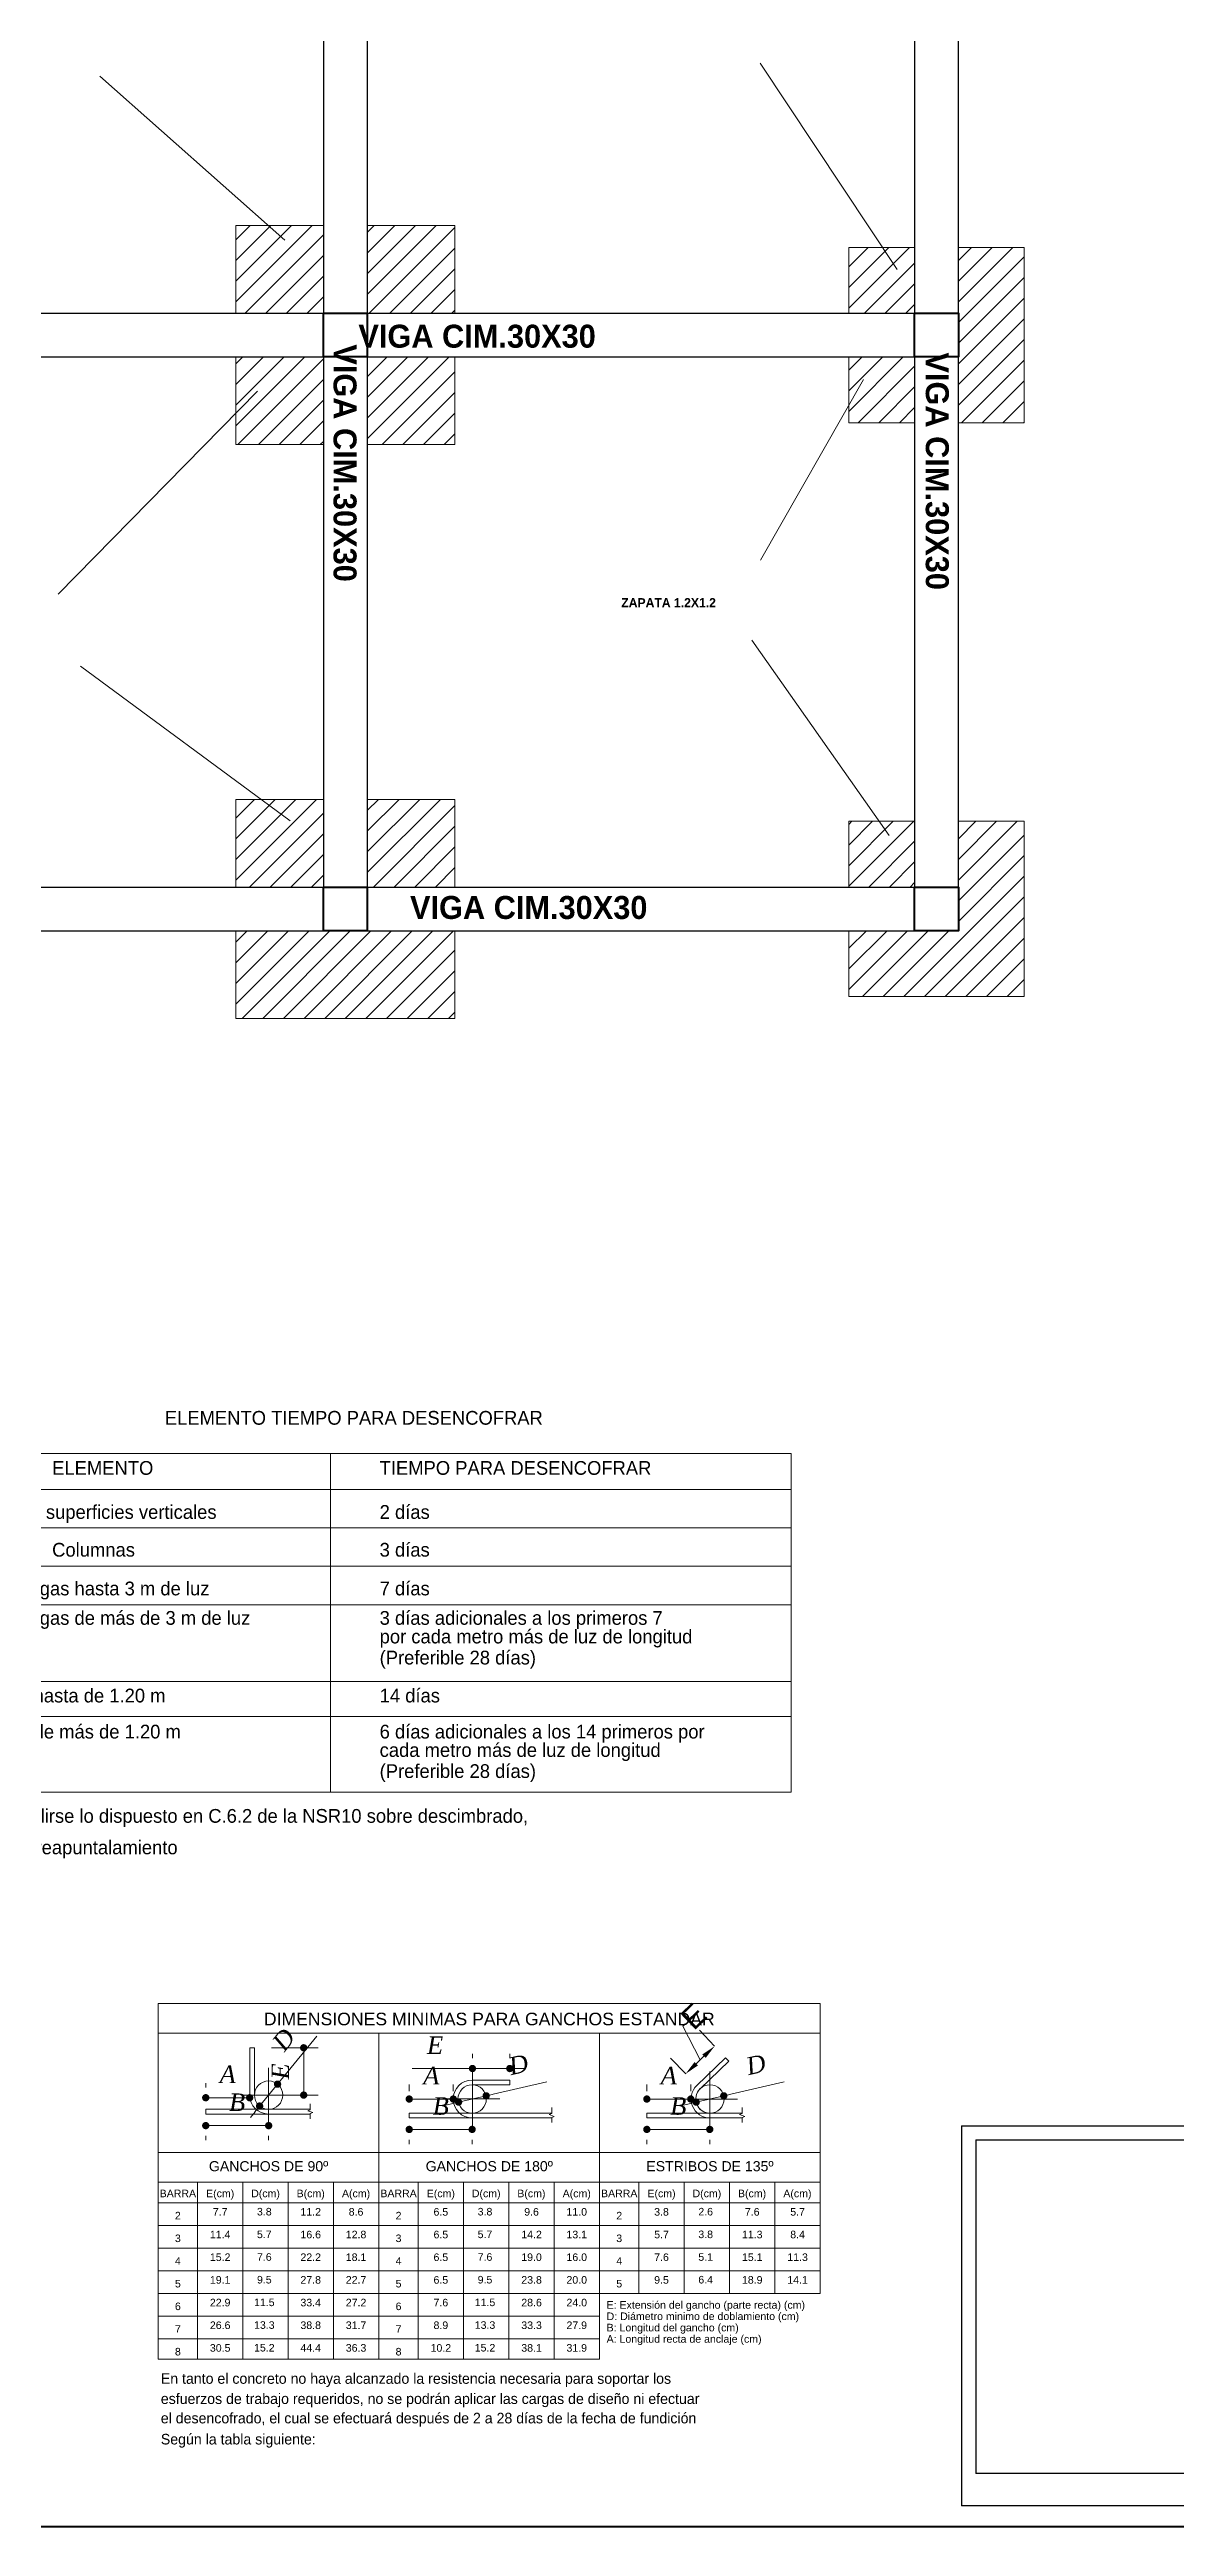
# Model space of a CAD drawing. Header units: metres. Extents: x -3 to 176, y -9 to 24.
# Drawn here: x 10.23 to 17.95, y -8.91 to 8.05 of the extents above; entities that cross this region are included whole.
import ezdxf
from ezdxf.enums import TextEntityAlignment as Align

# ---------------------------------------------------------------- set-up
doc = ezdxf.new("R2010")
doc.units = ezdxf.units.M
for name, color, linetype, lineweight in [('CIMENTACION_COLUMNAS', 7, 'Continuous', 40), ('CIMENTACION_DIBUJOS', 7, 'Continuous', 5), ('CIMENTACION_HATS', 253, 'Continuous', 5), ('CIMENTACION_TEXTOS', 7, 'Continuous', 5), ('CIMENTACION_VIGAS', 251, 'Continuous', 30), ('CIMENTACION_ZAPATAS', 253, 'Continuous', 20), ('MARQ.CUADROS', 7, 'Continuous', 80)]:
    doc.layers.add(name, color=color, linetype=linetype, lineweight=lineweight)
doc.styles.get("Standard").update_dxf_attribs({"font": 'arial.ttf'})
doc.styles.add('style2', font='')
doc.styles.add('Stylus BT', font='stylu.ttf')
doc.styles.get('style2').set_extended_font_data('Times New Roman', italic=True)
doc.dimstyles.new('100-400', dxfattribs={"dimtxt": 0.15, "dimasz": 0.1, "dimexe": 0.15, "dimexo": 0.15, "dimgap": 0.015, "dimtad": 0, "dimlfac": 4, "dimzin": 4, "dimdsep": 46, "dimtxsty": 'Standard', "dimcen": 0.1, "dimclrd": 7, "dimclrt": 7, "dimadec": 0, "dimazin": 1, "dimtfac": 1, "dimtofl": 0, "dimtmove": 1, "dimatfit": 3, "dimfxl": 0.15, "dimfxlon": 1, "dimtolj": 1, "dimtzin": 0, "dimarcsym": 0})
doc.dimstyles.new('cotas p', dxfattribs={"dimtxt": 0.12, "dimasz": 0.05, "dimexe": 0.1, "dimexo": 0.15, "dimgap": 0.1, "dimtad": 3, "dimzin": 1, "dimdsep": 46, "dimtxsty": 'style2', "dimblk": 'DOT', "dimcen": 0.1, "dimclrd": 8, "dimclre": 8, "dimclrt": 2, "dimadec": 0, "dimazin": 0, "dimtfac": 1, "dimtmove": 0, "dimatfit": 3, "dimfxl": 1, "dimarcsym": 0})
pattern_1 = [(45, (-1484.33189, -1670.96022), (-0.070710678, 0.070710678), [])]

# ---------------------------------------------------------------- blocks, each defined once
blk = doc.blocks.new('ELEMENTO TIEMPO PARA DESENCOFRAR')
at = {"ltscale": 0.01}
for p, q in [((-4.468, 1.784), (0, 1.784)), ((-4.468, 1.783), (-4.468, 0)), ((-2.427, 1.784), (-2.427, 0)), ((0, 1.784), (0, 0)), ((-4.468, 1.594), (0, 1.594)), ((-4.468, 1.391), (0, 1.391)), ((-4.468, 1.189), (0, 1.189)), ((-4.468, 0.987), (0, 0.987)), ((-4.468, 0.582), (0, 0.582)), ((-4.468, 0.397), (0, 0.397)), ((0, 0), (-4.468, 0))]:
    blk.add_line(p, q, dxfattribs=at)
blk.add_arc((0, 0), 0.0000725, 270, 0, dxfattribs=at)
at = {"style": 'Stylus BT'}
for s, height, p in [('ELEMENTO TIEMPO PARA DESENCOFRAR', 0.07246, (-3.3, 1.935)), ('ELEMENTO', 0.0725, (-3.894, 1.671)), ('TIEMPO PARA DESENCOFRAR', 0.07246, (-2.168, 1.671)), ('Paredes y superficies verticales', 0.07246, (-4.39, 1.439)), ('2 días', 0.0725, (-2.168, 1.439)), ('Columnas', 0.0725, (-3.894, 1.24)), ('3 días', 0.0725, (-2.168, 1.24)), ('Losas y vigas hasta 3 m de luz', 0.07246, (-4.39, 1.036)), ('7 días', 0.0725, (-2.168, 1.036)), ('Losas y vigas de más de 3 m de luz', 0.07246, (-4.39, 0.881)), ('3 días adicionales a los primeros 7', 0.07246, (-2.168, 0.881)), ('por cada metro más de luz de longitud', 0.07246, (-2.168, 0.783)), ('(Preferible 28 días)', 0.07246, (-2.168, 0.672)), ('Voladizo hasta de 1.20 m', 0.07246, (-4.39, 0.472)), ('14 días', 0.0725, (-2.168, 0.472)), ('Voladizo de más de 1.20 m', 0.07246, (-4.39, 0.282)), ('6 días adicionales a los 14 primeros por', 0.07246, (-2.168, 0.282)), ('cada metro más de luz de longitud', 0.07246, (-2.168, 0.185)), ('(Preferible 28 días)', 0.07246, (-2.168, 0.074)), ('Debe cumplirse lo dispuesto en C.6.2 de la NSR10 sobre descimbrado,', 0.07246, (-4.45, -0.162)), ('puntales y reapuntalamiento', 0.07246, (-4.45, -0.328))]:
    blk.add_text(s, height=height, dxfattribs=at).set_placement(p)
blk = doc.blocks.new('_Dot')
at = {"color": 0, "linetype": 'ByBlock', "lineweight": -2}
blk.add_line((-0.5, 0), (-1, 0), dxfattribs=at)
at = {"color": 0, "linetype": 'ByBlock', "const_width": 0.5}
blk.add_lwpolyline([(-0.25, 0, 1), (0.25, 0, 1)], format="xyb", close=True, dxfattribs=at)
blk = doc.blocks.new('*D18')
at = {"color": 8, "lineweight": -2, "transparency": 16777216}
for p, q in [((44.531, 3.575), (44.851, 3.575)), ((44.751, 3.301), (44.751, 3.525)), ((44.531, 3.251), (44.851, 3.251))]:
    blk.add_line(p, q, dxfattribs=at)
at = {"layer": 'Defpoints', "color": 0, "transparency": 16777216}
for p in [(44.381, 3.575), (44.751, 3.575), (44.381, 3.251)]:
    blk.add_point(p, dxfattribs=at)
at = {"color": 8, "lineweight": -2, "transparency": 16777216, "xscale": 0.05, "yscale": 0.05, "zscale": 0.05}
for p, rotation in [((44.751, 3.575), 90), ((44.751, 3.251), 270)]:
    blk.add_blockref('_Dot', p, dxfattribs=dict(at, rotation=rotation))
at = {"color": 2, "transparency": 16777216, "insert": (44.591, 3.413), "char_height": 0.12, "attachment_point": 5, "rotation": 90, "style": 'style2'}
blk.add_mtext('E', dxfattribs=at)
blk = doc.blocks.new('*D19')
at = {"color": 8, "lineweight": -2, "transparency": 16777216}
for p, q in [((44.84, 3.655), (44.604, 3.365)), ((44.449, 3.176), (44.572, 3.326)), ((44.418, 3.137), (44.386, 3.098))]:
    blk.add_line(p, q, dxfattribs=at)
at = {"layer": 'Defpoints', "color": 0, "transparency": 16777216}
for p in [(44.572, 3.326), (44.449, 3.176)]:
    blk.add_point(p, dxfattribs=at)
at = {"color": 8, "lineweight": -2, "transparency": 16777216, "xscale": 0.05, "yscale": 0.05, "zscale": 0.05}
for p, rotation in [((44.572, 3.326), 230.7973694192582), ((44.449, 3.176), 50.79736941925823)]:
    blk.add_blockref('_Dot', p, dxfattribs=dict(at, rotation=rotation))
at = {"color": 2, "transparency": 16777216, "insert": (44.614, 3.631), "char_height": 0.12, "attachment_point": 5, "rotation": 50.7974, "style": 'style2'}
blk.add_mtext('D', dxfattribs=at)
blk = doc.blocks.new('*D9')
at = {"color": 8, "lineweight": -2, "transparency": 16777216}
for p, q in [((44.08, 2.971), (44.08, 2.942)), ((44.461, 3.042), (44.13, 3.042)), ((44.511, 2.971), (44.511, 2.942))]:
    blk.add_line(p, q, dxfattribs=at)
at = {"layer": 'Defpoints', "color": 0, "transparency": 16777216}
for p in [(44.08, 3.121), (44.511, 3.121), (44.08, 3.042)]:
    blk.add_point(p, dxfattribs=at)
at = {"color": 8, "lineweight": -2, "transparency": 16777216, "xscale": 0.05, "yscale": 0.05, "zscale": 0.05, "rotation": 180}
blk.add_blockref('_Dot', (44.08, 3.042), dxfattribs=at)
at = {"color": 8, "lineweight": -2, "transparency": 16777216, "xscale": 0.05, "yscale": 0.05, "zscale": 0.05}
blk.add_blockref('_Dot', (44.511, 3.042), dxfattribs=at)
at = {"color": 2, "transparency": 16777216, "insert": (44.295, 3.202), "char_height": 0.12, "attachment_point": 5, "style": 'style2'}
blk.add_mtext('B', dxfattribs=at)
blk = doc.blocks.new('*D10')
at = {"color": 8, "lineweight": -2, "transparency": 16777216}
for p, q in [((44.08, 3.304), (44.08, 3.333)), ((44.331, 3.233), (44.13, 3.233)), ((44.381, 3.304), (44.381, 3.333))]:
    blk.add_line(p, q, dxfattribs=at)
at = {"layer": 'Defpoints', "color": 0, "transparency": 16777216}
for p in [(44.08, 3.233), (44.08, 3.154), (44.381, 3.154)]:
    blk.add_point(p, dxfattribs=at)
at = {"color": 8, "lineweight": -2, "transparency": 16777216, "xscale": 0.05, "yscale": 0.05, "zscale": 0.05, "rotation": 180}
blk.add_blockref('_Dot', (44.08, 3.233), dxfattribs=at)
at = {"color": 8, "lineweight": -2, "transparency": 16777216, "xscale": 0.05, "yscale": 0.05, "zscale": 0.05}
blk.add_blockref('_Dot', (44.381, 3.233), dxfattribs=at)
at = {"color": 2, "transparency": 16777216, "insert": (44.23, 3.393), "char_height": 0.12, "attachment_point": 5, "style": 'style2'}
blk.add_mtext('A', dxfattribs=at)
blk = doc.blocks.new('*D11')
at = {"color": 8, "lineweight": -2, "transparency": 16777216}
for p, q in [((45.474, 2.945), (45.474, 2.916)), ((45.855, 3.016), (45.524, 3.016)), ((45.905, 2.945), (45.905, 2.916))]:
    blk.add_line(p, q, dxfattribs=at)
at = {"layer": 'Defpoints', "color": 0, "transparency": 16777216}
for p in [(45.474, 3.095), (45.905, 3.095), (45.474, 3.016)]:
    blk.add_point(p, dxfattribs=at)
at = {"color": 8, "lineweight": -2, "transparency": 16777216, "xscale": 0.05, "yscale": 0.05, "zscale": 0.05, "rotation": 180}
blk.add_blockref('_Dot', (45.474, 3.016), dxfattribs=at)
at = {"color": 8, "lineweight": -2, "transparency": 16777216, "xscale": 0.05, "yscale": 0.05, "zscale": 0.05}
blk.add_blockref('_Dot', (45.905, 3.016), dxfattribs=at)
at = {"color": 2, "transparency": 16777216, "insert": (45.69, 3.176), "char_height": 0.12, "attachment_point": 5, "style": 'style2'}
blk.add_mtext('B', dxfattribs=at)
blk = doc.blocks.new('*D12')
at = {"color": 8, "lineweight": -2, "transparency": 16777216}
for p, q in [((45.474, 3.277), (45.474, 3.324)), ((45.726, 3.224), (45.524, 3.224)), ((45.776, 3.277), (45.776, 3.324))]:
    blk.add_line(p, q, dxfattribs=at)
at = {"layer": 'Defpoints', "color": 0, "transparency": 16777216}
for p in [(45.474, 3.224), (45.474, 3.127), (45.776, 3.127)]:
    blk.add_point(p, dxfattribs=at)
at = {"color": 8, "lineweight": -2, "transparency": 16777216, "xscale": 0.05, "yscale": 0.05, "zscale": 0.05, "rotation": 180}
blk.add_blockref('_Dot', (45.474, 3.224), dxfattribs=at)
at = {"color": 8, "lineweight": -2, "transparency": 16777216, "xscale": 0.05, "yscale": 0.05, "zscale": 0.05}
blk.add_blockref('_Dot', (45.776, 3.224), dxfattribs=at)
at = {"color": 2, "transparency": 16777216, "insert": (45.625, 3.384), "char_height": 0.12, "attachment_point": 5, "style": 'style2'}
blk.add_mtext('A', dxfattribs=at)
blk = doc.blocks.new('*D13')
at = {"color": 8, "lineweight": -2, "transparency": 16777216}
for p, q in [((45.812, 3.203), (46.001, 3.246)), ((46.416, 3.341), (46.05, 3.257)), ((45.763, 3.192), (45.715, 3.18))]:
    blk.add_line(p, q, dxfattribs=at)
at = {"layer": 'Defpoints', "color": 0, "transparency": 16777216}
for p in [(46.001, 3.246), (45.812, 3.203)]:
    blk.add_point(p, dxfattribs=at)
at = {"color": 8, "lineweight": -2, "transparency": 16777216, "xscale": 0.05, "yscale": 0.05, "zscale": 0.05}
for p, rotation in [((45.812, 3.203), 12.87298830925235), ((46.001, 3.246), 192.8729883092524)]:
    blk.add_blockref('_Dot', p, dxfattribs=dict(at, rotation=rotation))
at = {"color": 2, "transparency": 16777216, "insert": (46.222, 3.46), "char_height": 0.12, "attachment_point": 5, "rotation": 12.873, "style": 'style2'}
blk.add_mtext('D', dxfattribs=at)
blk = doc.blocks.new('*D14')
at = {"color": 8, "lineweight": -2, "transparency": 16777216}
for p, q in [((45.857, 3.433), (45.495, 3.433)), ((45.907, 3.504), (45.907, 3.533)), ((46.163, 3.433), (45.907, 3.433)), ((46.163, 3.504), (46.163, 3.533)), ((46.213, 3.433), (46.263, 3.433))]:
    blk.add_line(p, q, dxfattribs=at)
at = {"layer": 'Defpoints', "color": 0, "transparency": 16777216}
for p in [(45.907, 3.433), (45.907, 3.354), (46.163, 3.354)]:
    blk.add_point(p, dxfattribs=at)
at = {"color": 8, "lineweight": -2, "transparency": 16777216, "xscale": 0.05, "yscale": 0.05, "zscale": 0.05}
blk.add_blockref('_Dot', (45.907, 3.433), dxfattribs=at)
at = {"color": 8, "lineweight": -2, "transparency": 16777216, "xscale": 0.05, "yscale": 0.05, "zscale": 0.05, "rotation": 180}
blk.add_blockref('_Dot', (46.163, 3.433), dxfattribs=at)
at = {"color": 2, "transparency": 16777216, "insert": (45.651, 3.593), "char_height": 0.12, "attachment_point": 5, "style": 'style2'}
blk.add_mtext('E', dxfattribs=at)
blk = doc.blocks.new('*D15')
at = {"color": 8, "lineweight": -2, "transparency": 16777216}
for p, q in [((47.102, 2.945), (47.102, 2.916)), ((47.483, 3.016), (47.152, 3.016)), ((47.533, 2.945), (47.533, 2.916))]:
    blk.add_line(p, q, dxfattribs=at)
at = {"layer": 'Defpoints', "color": 0, "transparency": 16777216}
for p in [(47.102, 3.095), (47.533, 3.095), (47.102, 3.016)]:
    blk.add_point(p, dxfattribs=at)
at = {"color": 8, "lineweight": -2, "transparency": 16777216, "xscale": 0.05, "yscale": 0.05, "zscale": 0.05, "rotation": 180}
blk.add_blockref('_Dot', (47.102, 3.016), dxfattribs=at)
at = {"color": 8, "lineweight": -2, "transparency": 16777216, "xscale": 0.05, "yscale": 0.05, "zscale": 0.05}
blk.add_blockref('_Dot', (47.533, 3.016), dxfattribs=at)
at = {"color": 2, "transparency": 16777216, "insert": (47.317, 3.176), "char_height": 0.12, "attachment_point": 5, "style": 'style2'}
blk.add_mtext('B', dxfattribs=at)
blk = doc.blocks.new('*D16')
at = {"color": 8, "lineweight": -2, "transparency": 16777216}
for p, q in [((47.102, 3.277), (47.102, 3.324)), ((47.353, 3.224), (47.152, 3.224)), ((47.403, 3.277), (47.403, 3.324))]:
    blk.add_line(p, q, dxfattribs=at)
at = {"layer": 'Defpoints', "color": 0, "transparency": 16777216}
for p in [(47.102, 3.224), (47.102, 3.127), (47.403, 3.127)]:
    blk.add_point(p, dxfattribs=at)
at = {"color": 8, "lineweight": -2, "transparency": 16777216, "xscale": 0.05, "yscale": 0.05, "zscale": 0.05, "rotation": 180}
blk.add_blockref('_Dot', (47.102, 3.224), dxfattribs=at)
at = {"color": 8, "lineweight": -2, "transparency": 16777216, "xscale": 0.05, "yscale": 0.05, "zscale": 0.05}
blk.add_blockref('_Dot', (47.403, 3.224), dxfattribs=at)
at = {"color": 2, "transparency": 16777216, "insert": (47.252, 3.384), "char_height": 0.12, "attachment_point": 5, "style": 'style2'}
blk.add_mtext('A', dxfattribs=at)
blk = doc.blocks.new('*D17')
at = {"color": 8, "lineweight": -2, "transparency": 16777216}
for p, q in [((47.44, 3.203), (47.629, 3.246)), ((48.043, 3.341), (47.678, 3.257)), ((47.391, 3.192), (47.342, 3.18))]:
    blk.add_line(p, q, dxfattribs=at)
at = {"layer": 'Defpoints', "color": 0, "transparency": 16777216}
for p in [(47.629, 3.246), (47.44, 3.203)]:
    blk.add_point(p, dxfattribs=at)
at = {"color": 8, "lineweight": -2, "transparency": 16777216, "xscale": 0.05, "yscale": 0.05, "zscale": 0.05}
for p, rotation in [((47.44, 3.203), 12.87298830954388), ((47.629, 3.246), 192.8729883095439)]:
    blk.add_blockref('_Dot', p, dxfattribs=dict(at, rotation=rotation))
at = {"color": 2, "transparency": 16777216, "insert": (47.849, 3.46), "char_height": 0.12, "attachment_point": 5, "rotation": 12.873, "style": 'style2'}
blk.add_mtext('D', dxfattribs=at)
blk = doc.blocks.new('*D20')
at = {"color": 7, "lineweight": -2, "transparency": 16777216}
for p, q in [((47.349, 3.722), (47.371, 3.742)), ((47.467, 3.492), (47.349, 3.722)), ((47.44, 3.466), (47.493, 3.517))]:
    blk.add_line(p, q, dxfattribs=at)
at = {"color": 0, "lineweight": -2, "transparency": 16777216}
for p, q in [((47.566, 3.586), (47.462, 3.695)), ((47.368, 3.397), (47.264, 3.505))]:
    blk.add_line(p, q, dxfattribs=at)
at = {"color": 7, "transparency": 16777216}
for points in [[(47.482, 3.529), (47.505, 3.505), (47.566, 3.586)], [(47.429, 3.478), (47.452, 3.454), (47.368, 3.397)]]:
    blk.add_solid(points, dxfattribs=at)
at = {"layer": 'Defpoints', "color": 0, "transparency": 16777216}
for p in [(47.566, 3.586), (47.642, 3.507), (47.444, 3.317)]:
    blk.add_point(p, dxfattribs=at)
at = {"color": 7, "transparency": 16777216, "insert": (47.422, 3.791), "char_height": 0.15, "attachment_point": 5, "rotation": 43.8182}
blk.add_mtext('\\A1;E', dxfattribs=at)
blk = doc.blocks.new('DIMENSIONES MINIMAS PARA GANCHOS ESTANDAR')
for p, q in [((-4.8925, 3.1095), (-4.8925, 0.6724)), ((-0.357, 3.1095), (-4.8925, 3.1095)), ((-0.357, 3.1095), (-0.357, 1.1225)), ((-0.357, 2.9069), (-4.8925, 2.9069)), ((-3.3807, 2.9069), (-3.3807, 2.0883)), ((-1.8688, 2.9069), (-1.8688, 2.0883)), ((-4.2661, 2.4816), (-4.2661, 2.8059)), ((-4.2661, 2.8059), (-4.2337, 2.8059)), ((-4.2337, 2.4816), (-4.2337, 2.8059)), ((-4.2337, 2.4816), (-4.2337, 2.8059)), ((-1.2031, 2.548), (-1.0054, 2.7377)), ((-1.1806, 2.5248), (-0.983, 2.7144)), ((-1.0054, 2.7377), (-0.983, 2.7144)), ((-4.1366, 2.6693), (-4.1366, 2.294)), ((-2.742, 2.5846), (-2.4844, 2.5846)), ((-2.742, 2.5522), (-2.4844, 2.5522)), ((-2.7403, 2.6427), (-2.7403, 2.2674)), ((-2.4844, 2.5522), (-2.4844, 2.5846)), ((-1.1129, 2.6427), (-1.1129, 2.2674)), ((-3.9489, 2.4816), (-4.3242, 2.4816)), ((-3.8507, 2.3845), (-4.1366, 2.3845)), ((-3.8507, 2.3813), (-3.8685, 2.3748)), ((-3.8507, 2.4222), (-3.8507, 2.3813)), ((-2.5527, 2.4551), (-2.928, 2.4551)), ((-2.1972, 2.3957), (-2.1972, 2.3547)), ((-0.9252, 2.455), (-1.3005, 2.455)), ((-0.8917, 2.3957), (-0.8917, 2.3547)), ((-3.8507, 2.3521), (-4.1366, 2.3521)), ((-3.8685, 2.3748), (-3.8329, 2.3618)), ((-3.8329, 2.3618), (-3.8507, 2.3554)), ((-3.8507, 2.3554), (-3.8507, 2.3197)), ((-2.1972, 2.358), (-2.742, 2.358)), ((-2.1972, 2.3256), (-2.742, 2.3256)), ((-2.1972, 2.3547), (-2.215, 2.3483)), ((-2.215, 2.3483), (-2.1794, 2.3353)), ((-2.1794, 2.3353), (-2.1972, 2.3288)), ((-2.1972, 2.3288), (-2.1972, 2.2932)), ((-0.8917, 2.358), (-1.1129, 2.358)), ((-0.8917, 2.3256), (-1.1129, 2.3256)), ((-0.8917, 2.3547), (-0.9095, 2.3483)), ((-0.9095, 2.3483), (-0.8739, 2.3353)), ((-0.8739, 2.3353), (-0.8917, 2.3288)), ((-0.8917, 2.3288), (-0.8917, 2.2932)), ((-4.8925, 2.0883), (-0.357, 2.0883)), ((-3.3807, 2.0883), (-3.3807, 0.6724)), ((-1.8688, 2.0883), (-1.8688, 0.6724)), ((-4.8925, 1.8857), (-0.357, 1.8857)), ((-4.6237, 1.8857), (-4.6237, 0.6724)), ((-4.3129, 1.8857), (-4.3129, 0.6724)), ((-4.0022, 1.8857), (-4.0022, 0.6724)), ((-3.6914, 1.8857), (-3.6914, 0.6724)), ((-3.1118, 1.8857), (-3.1118, 0.6724)), ((-2.8011, 1.8857), (-2.8011, 0.6724)), ((-2.4903, 1.8857), (-2.4903, 0.6724)), ((-2.1796, 1.8857), (-2.1796, 0.6724)), ((-1.8688, 1.8857), (-1.8688, 0.6724)), ((-1.6, 1.8857), (-1.6, 1.1225)), ((-1.2892, 1.8857), (-1.2892, 1.1225)), ((-0.9785, 1.8857), (-0.9785, 1.1225)), ((-0.6677, 1.8857), (-0.6677, 1.1225)), ((-0.357, 1.8857), (-0.357, 1.1225)), ((-4.8925, 1.7437), (-0.357, 1.7437)), ((-4.8925, 1.5884), (-0.357, 1.5884)), ((-4.8925, 1.4331), (-0.357, 1.4331)), ((-4.8925, 1.2778), (-0.357, 1.2778)), ((-4.8925, 1.1225), (-0.357, 1.1225)), ((-4.8925, 0.9672), (-1.8688, 0.9672)), ((-4.8925, 0.812), (-1.8688, 0.812)), ((-1.8688, 0.6724), (-4.8925, 0.6724))]:
    blk.add_line(p, q)
at = {"ltscale": 0.5}
for p, q in [((-3.3807, 2.9069), (-1.8688, 2.9069)), ((-4.5676, 2.3521), (-4.5676, 2.3845)), ((-4.5676, 2.3845), (-4.1366, 2.3845)), ((-4.1366, 2.3521), (-4.5676, 2.3521)), ((-3.173, 2.3256), (-3.173, 2.358)), ((-3.173, 2.358), (-2.742, 2.358)), ((-2.742, 2.3256), (-3.173, 2.3256)), ((-1.5456, 2.3256), (-1.5456, 2.358)), ((-1.5456, 2.358), (-1.1146, 2.358)), ((-1.1146, 2.3256), (-1.5456, 2.3256))]:
    blk.add_line(p, q, dxfattribs=at)
for centre in [(-4.1366, 2.4816), (-2.742, 2.4551), (-1.1129, 2.4551)]:
    blk.add_circle(centre, 0.0971)
for centre, radius, start, end in [((-2.742, 2.4551), 0.1295, 90, 270), ((-2.742, 2.4551), 0.0971, 90, 270), ((-1.1129, 2.4551), 0.1295, 134.16413, 269.98876), ((-4.1366, 2.4816), 0.1295, 180, 270), ((-4.1366, 2.4816), 0.0971, 180, 270), ((-1.1129, 2.4551), 0.0972, 134.21578, 269.98716)]:
    blk.add_arc(centre, radius, start, end)
for s, height, p in [('DIMENSIONES MINIMAS PARA GANCHOS ESTANDAR', 0.086321, (-2.6247, 2.9598)), ('GANCHOS DE 90º', 0.069057, (-4.1366, 1.9603)), ('GANCHOS DE 180º', 0.069057, (-2.6247, 1.9603)), ('ESTRIBOS DE 135º', 0.069057, (-1.1129, 1.9603)), ('7.7', 0.05179, (-4.4683, 1.6563)), ('3.8', 0.05179, (-4.1658, 1.6575)), ('11.2', 0.05179, (-3.848, 1.6563)), ('8.6', 0.05179, (-3.5373, 1.6563)), ('6.5', 0.05179, (-2.9564, 1.6563)), ('3.8', 0.05179, (-2.6539, 1.6575)), ('9.6', 0.05179, (-2.3349, 1.6563)), ('11.0', 0.05179, (-2.0254, 1.6563)), ('3.8', 0.05179, (-1.4446, 1.6563)), ('2.6', 0.05179, (-1.1421, 1.6575)), ('7.6', 0.05179, (-0.8231, 1.6563)), ('5.7', 0.05179, (-0.5123, 1.6563)), ('11.4', 0.05179, (-4.4683, 1.501)), ('5.7', 0.05179, (-4.1658, 1.5022)), ('16.6', 0.05179, (-3.848, 1.501)), ('12.8', 0.05179, (-3.5373, 1.501)), ('6.5', 0.05179, (-2.9564, 1.501)), ('5.7', 0.05179, (-2.6539, 1.5022)), ('14.2', 0.05179, (-2.3349, 1.501)), ('13.1', 0.05179, (-2.0254, 1.501)), ('5.7', 0.05179, (-1.4446, 1.501)), ('3.8', 0.05179, (-1.1421, 1.5022)), ('11.3', 0.05179, (-0.8231, 1.501)), ('8.4', 0.05179, (-0.5123, 1.501)), ('15.2', 0.05179, (-4.4683, 1.3457)), ('7.6', 0.05179, (-4.1658, 1.347)), ('22.2', 0.05179, (-3.848, 1.3457)), ('18.1', 0.05179, (-3.5373, 1.3457)), ('6.5', 0.05179, (-2.9564, 1.3457)), ('7.6', 0.05179, (-2.6539, 1.347)), ('19.0', 0.05179, (-2.3349, 1.3457)), ('16.0', 0.05179, (-2.0254, 1.3457)), ('7.6', 0.05179, (-1.4446, 1.3457)), ('5.1', 0.05179, (-1.1421, 1.347)), ('15.1', 0.05179, (-0.8231, 1.3457)), ('11.3', 0.05179, (-0.5123, 1.3457)), ('19.1', 0.05179, (-4.4683, 1.1904)), ('9.5', 0.05179, (-4.1658, 1.1917)), ('27.8', 0.05179, (-3.848, 1.1904)), ('22.7', 0.05179, (-3.5373, 1.1904)), ('6.5', 0.05179, (-2.9564, 1.1904)), ('9.5', 0.05179, (-2.6539, 1.1917)), ('23.8', 0.05179, (-2.3349, 1.1904)), ('20.0', 0.05179, (-2.0254, 1.1904)), ('9.5', 0.05179, (-1.4446, 1.1904)), ('6.4', 0.05179, (-1.1421, 1.1917)), ('18.9', 0.05179, (-0.8231, 1.1904)), ('14.1', 0.05179, (-0.5123, 1.1904)), ('22.9', 0.05179, (-4.4683, 1.0351)), ('11.5', 0.05179, (-4.1658, 1.0364)), ('33.4', 0.05179, (-3.848, 1.0351)), ('27.2', 0.05179, (-3.5373, 1.0351)), ('7.6', 0.05179, (-2.9564, 1.0351)), ('11.5', 0.05179, (-2.6539, 1.0364)), ('28.6', 0.05179, (-2.3349, 1.0351)), ('24.0', 0.05179, (-2.0254, 1.0351)), ('26.6', 0.05179, (-4.4683, 0.8798)), ('13.3', 0.05179, (-4.1658, 0.8811)), ('38.8', 0.05179, (-3.848, 0.8798)), ('31.7', 0.05179, (-3.5373, 0.8798)), ('8.9', 0.05179, (-2.9564, 0.8798)), ('13.3', 0.05179, (-2.6539, 0.8811)), ('33.3', 0.05179, (-2.3349, 0.8798)), ('27.9', 0.05179, (-2.0254, 0.8798)), ('30.5', 0.05179, (-4.4683, 0.7246)), ('15.2', 0.05179, (-4.1658, 0.7258)), ('44.4', 0.05179, (-3.848, 0.7246)), ('36.3', 0.05179, (-3.5373, 0.7246)), ('10.2', 0.05179, (-2.9564, 0.7246)), ('15.2', 0.05179, (-2.6539, 0.7258)), ('38.1', 0.05179, (-2.3349, 0.7246)), ('31.9', 0.05179, (-2.0254, 0.7246))]:
    blk.add_text(s, height=height).set_placement(p, align=Align.CENTER)
for s, height, p in [('BARRA', 0.05179, (-4.7581, 1.8082)), ('E(cm)', 0.05179, (-4.4683, 1.8082)), ('D(cm)', 0.05179, (-4.1575, 1.8082)), ('B(cm)', 0.05179, (-3.848, 1.8082)), ('A(cm)', 0.05179, (-3.5373, 1.8082)), ('BARRA', 0.05179, (-3.2462, 1.8082)), ('E(cm)', 0.05179, (-2.9564, 1.8082)), ('D(cm)', 0.05179, (-2.6457, 1.8082)), ('B(cm)', 0.05179, (-2.3362, 1.8082)), ('A(cm)', 0.05179, (-2.0254, 1.8082)), ('BARRA', 0.05179, (-1.7344, 1.8082)), ('E(cm)', 0.05179, (-1.4446, 1.8082)), ('D(cm)', 0.05179, (-1.1338, 1.8082)), ('B(cm)', 0.05179, (-0.8243, 1.8082)), ('A(cm)', 0.05179, (-0.5136, 1.8082)), ('3', 0.0518, (-4.7581, 1.501)), ('2', 0.0518, (-4.7581, 1.6563)), ('3', 0.0518, (-3.2462, 1.501)), ('2', 0.0518, (-3.2462, 1.6563)), ('3', 0.0518, (-1.7344, 1.501)), ('2', 0.0518, (-1.7344, 1.6563)), ('4', 0.0518, (-4.7581, 1.3457)), ('4', 0.0518, (-3.2462, 1.3457)), ('4', 0.0518, (-1.7344, 1.3457)), ('5', 0.0518, (-4.7581, 1.1904)), ('5', 0.0518, (-3.2462, 1.1904)), ('5', 0.0518, (-1.7344, 1.1904)), ('6', 0.0518, (-4.7581, 1.0351)), ('6', 0.0518, (-3.2462, 1.0351)), ('7', 0.0518, (-4.7581, 0.8798)), ('7', 0.0518, (-3.2462, 0.8798)), ('8', 0.0518, (-4.7581, 0.7246)), ('8', 0.0518, (-3.2462, 0.7246))]:
    blk.add_text(s, height=height).set_placement(p, align=Align.MIDDLE_CENTER)
for s, p in [('E: Extensión del gancho (parte recta) (cm)', (-1.8207, 1.0189)), ('D: Diámetro minimo de doblamiento (cm)', (-1.8207, 0.9412)), ('B: Longitud del gancho (cm)', (-1.8207, 0.8636)), ('A: Longitud recta de anclaje (cm)', (-1.8207, 0.7859))]:
    blk.add_text(s, height=0.051793).set_placement(p)
at = {"style": 'Stylus BT'}
for s, p in [('En tanto el concreto no haya alcanzado la resistencia necesaria para soportar los', (-4.8749, 0.5046)), ('esfuerzos de trabajo requeridos, no se podrán aplicar las cargas de diseño ni efectuar', (-4.8749, 0.3662)), ('el desencofrado, el cual se efectuará después de 2 a 28 días de la fecha de fundición ', (-4.8749, 0.2335)), ('Según la tabla siguiente:', (-4.8749, 0.0892))]:
    blk.add_text(s, height=0.072464, dxfattribs=at).set_placement(p)
dim = blk.add_aligned_dim(p1=(-1.2031, 2.548), p2=(-1.0054, 2.7377), distance=0.1099, text='E', dimstyle='100-400', override={"dimasz": 0.1})
dim.commit()
dim.dimension.update_dxf_attribs({"geometry": '*D20', "text_midpoint": (-1.2657, 2.9834), "insert": (-48.6471, -0.7693)})
for p1, p2, picture, middle in [((-4.198, 2.4064), (-4.0752, 2.5569), '*D19', (-4.0333, 2.8614)), ((-2.835, 2.4334), (-2.6456, 2.4767), '*D13', (-2.4255, 2.6911)), ((-1.2075, 2.4334), (-1.0182, 2.4767), '*D17', (-0.798, 2.6911))]:
    dim = blk.add_diameter_dim_2p(p1=p1, p2=p2, text='D', dimstyle='cotas p')
    dim.commit()
    dim.dimension.update_dxf_attribs({"geometry": picture, "text_midpoint": middle, "insert": (-48.6471, -0.7693)})
for base, p1, p2, angle, text, picture, middle in [((-2.7403, 2.6636), (-2.4844, 2.5846), (-2.7403, 2.5846), 180, 'E', '*D14', (-2.9963, 2.8236)), ((-3.8966, 2.8059), (-4.2661, 2.4816), (-4.2661, 2.8059), 90, 'E', '*D18', (-4.0566, 2.6438)), ((-4.5676, 2.4635), (-4.2661, 2.3845), (-4.5676, 2.3845), 180, 'A', '*D10', (-4.4168, 2.6235)), ((-3.173, 2.4551), (-2.8715, 2.358), (-3.173, 2.358), 180, 'A', '*D12', (-3.0222, 2.6151)), ((-1.5456, 2.4551), (-1.2441, 2.358), (-1.5456, 2.358), 180, 'A', '*D16', (-1.3948, 2.6151)), ((-4.5676, 2.2731), (-4.1366, 2.3521), (-4.5676, 2.3521), 180, 'B', '*D9', (-4.3521, 2.4331)), ((-3.173, 2.2466), (-2.742, 2.3256), (-3.173, 2.3256), 180, 'B', '*D11', (-2.9575, 2.4066)), ((-1.5456, 2.2466), (-1.1146, 2.3256), (-1.5456, 2.3256), 180, 'B', '*D15', (-1.3301, 2.4066))]:
    dim = blk.add_linear_dim(base=base, p1=p1, p2=p2, angle=angle, text=text, dimstyle='cotas p')
    dim.commit()
    dim.dimension.update_dxf_attribs({"geometry": picture, "text_midpoint": middle, "insert": (-48.6471, -0.7693)})

msp = doc.modelspace()

# ---------------------------------------------------------------- hatches: boundary and pattern name
at = {"layer": 'CIMENTACION_HATS'}
h = msp.add_hatch(dxfattribs=at)
h.set_pattern_fill('_USER', color=256, scale=0.1, angle=45, pattern_type=0)
h.set_pattern_definition(pattern_1)
h.paths.add_polyline_path([(12.10798, 6.8461), (11.50798, 6.8461), (11.50798, 6.2461), (12.10798, 6.2461)])
h.paths.add_polyline_path([(13.00798, 6.8461), (12.40798, 6.8461), (12.40798, 6.2461), (13.00798, 6.2461)])
h.paths.add_polyline_path([(13.00798, 5.9461), (12.40798, 5.9461), (12.40798, 5.3461), (13.00798, 5.3461)])
h.paths.add_polyline_path([(12.10798, 5.9461), (11.50798, 5.9461), (11.50798, 5.3461), (12.10798, 5.3461)])
h = msp.add_hatch(dxfattribs=at)
h.set_pattern_fill('_USER', color=256, scale=0.1, angle=45, pattern_type=0)
h.set_pattern_definition(pattern_1)
h.paths.add_polyline_path([(16.15798, 6.6961), (15.70798, 6.6961), (15.70798, 6.2461), (16.15798, 6.2461)])
h.paths.add_polyline_path([(16.90798, 6.6961), (16.45798, 6.6961), (16.45798, 5.4961), (16.90798, 5.4961)])
h.paths.add_polyline_path([(16.15798, 5.9461), (15.70798, 5.9461), (15.70798, 5.4961), (16.15798, 5.4961)])
h = msp.add_hatch(dxfattribs=at)
h.set_pattern_fill('_USER', color=256, scale=0.1, angle=45, pattern_type=0)
h.set_pattern_definition(pattern_1)
h.paths.add_polyline_path([(13.00798, 2.9161), (12.40798, 2.9161), (12.40798, 2.3161), (13.00798, 2.3161)])
h.paths.add_polyline_path([(12.10798, 2.9161), (11.50798, 2.9161), (11.50798, 2.3161), (12.10798, 2.3161)])
h.paths.add_polyline_path([(13.00798, 2.0161), (11.50798, 2.0161), (11.50798, 1.4161), (13.00798, 1.4161)])
h = msp.add_hatch(dxfattribs=at)
h.set_pattern_fill('_USER', color=256, scale=0.1, angle=45, pattern_type=0)
h.set_pattern_definition(pattern_1)
h.paths.add_polyline_path([(16.15798, 2.7661), (15.70798, 2.7661), (15.70798, 2.3161), (16.15798, 2.3161)], flags=17)
h.paths.add_polyline_path([(16.90798, 2.7661), (16.45798, 2.7661), (16.45798, 2.0161), (16.15798, 2.0161), (15.70798, 2.0161), (15.70798, 1.5661), (16.90798, 1.5661)])

# ---------------------------------------------------------------- linework, layer by layer
at = {"layer": 'CIMENTACION_COLUMNAS'}
for points in [[(12.10798, 6.2461), (12.40798, 6.2461), (12.40798, 5.9461), (12.10798, 5.9461), (12.10798, 6.2461)], [(16.15798, 6.2461), (16.45798, 6.2461), (16.45798, 5.9461), (16.15798, 5.9461), (16.15798, 6.2461)], [(12.10798, 2.3161), (12.40798, 2.3161), (12.40798, 2.0161), (12.10798, 2.0161), (12.10798, 2.3161)], [(16.15798, 2.3161), (16.45798, 2.3161), (16.45798, 2.0161), (16.15798, 2.0161), (16.15798, 2.3161)]]:
    msp.add_lwpolyline(points, dxfattribs=at)
at = {"layer": 'CIMENTACION_TEXTOS'}
for points in [[(10.57519, 7.86837), (11.84291, 6.74655)], [(15.09941, 7.95902), (16.03843, 6.54553)], [(15.10318, 4.55433), (15.80702, 5.79291)], [(10.29074, 4.3214), (11.65548, 5.71094)], [(15.04241, 4.00686), (15.98272, 2.66939)], [(10.44254, 3.82966), (11.88102, 2.77034)]]:
    msp.add_lwpolyline(points, dxfattribs=at)
at = {"layer": 'CIMENTACION_VIGAS'}
for points in [[(4.00798, 18.0361), (4.00798, 2.0161), (16.45798, 2.0161), (16.45798, 2.0161), (16.45798, 18.0361), (4.00798, 18.0361)], [(12.10798, 9.8761), (12.10798, 6.2461)], [(12.40798, 9.8761), (12.40798, 6.2461)], [(16.15798, 9.8761), (16.15798, 6.2461)], [(8.35798, 6.2461), (12.10798, 6.2461)], [(12.40798, 6.2461), (16.15798, 6.2461)], [(8.35798, 5.9461), (12.10798, 5.9461)], [(12.10798, 5.9461), (12.10798, 2.3161)], [(12.40798, 5.9461), (12.40798, 2.3161)], [(12.40798, 5.9461), (16.15798, 5.9461)], [(16.15798, 5.9461), (16.15798, 2.3161)], [(8.35798, 2.3161), (12.10798, 2.3161)], [(12.40798, 2.3161), (16.15798, 2.3161)]]:
    msp.add_lwpolyline(points, dxfattribs=at)
at = {"layer": 'CIMENTACION_ZAPATAS'}
for points in [[(11.50798, 6.8461), (12.10798, 6.8461)], [(11.50798, 6.2461), (11.50798, 6.8461)], [(12.40798, 6.8461), (13.00798, 6.8461), (13.00798, 6.2461)], [(15.70798, 6.6961), (16.15798, 6.6961)], [(15.70798, 6.2461), (15.70798, 6.6961)], [(16.45798, 6.6961), (16.90798, 6.6961), (16.90798, 5.4961), (16.45798, 5.4961)], [(12.10798, 5.3461), (11.50798, 5.3461), (11.50798, 5.9461)], [(13.00798, 5.9461), (13.00798, 5.3461), (12.40798, 5.3461)], [(16.15798, 5.4961), (15.70798, 5.4961), (15.70798, 5.9461)], [(11.50798, 2.9161), (12.10798, 2.9161)], [(11.50798, 2.3161), (11.50798, 2.9161)], [(12.40798, 2.9161), (13.00798, 2.9161), (13.00798, 2.3161)], [(15.70798, 2.7661), (16.15798, 2.7661)], [(16.45798, 2.7661), (16.90798, 2.7661), (16.90798, 1.5661), (15.70798, 1.5661), (15.70798, 2.0161)], [(15.70798, 2.3161), (15.70798, 2.7661)], [(13.00798, 2.0161), (13.00798, 1.4161), (11.50798, 1.4161), (11.50798, 2.0161)]]:
    msp.add_lwpolyline(points, dxfattribs=at)
at = {"layer": 'MARQ.CUADROS', "lineweight": -2}
for p, q in [((16.47843, -6.16726), (16.47843, -8.77068)), ((16.47843, -6.16726), (16.47843, -8.77068)), ((16.47843, -6.16726), (16.47843, -8.77068)), ((16.47843, -6.16726), (27.40375, -6.1691)), ((16.47843, -6.16726), (16.47843, -8.77068)), ((16.5766, -6.26424), (16.5766, -8.54822)), ((16.5766, -6.26424), (23.19063, -6.26424)), ((16.5766, -6.26424), (16.5766, -8.54822)), ((23.19063, -8.54822), (16.5766, -8.54822)), ((43.98813, -8.77068), (16.47843, -8.77068))]:
    msp.add_line(p, q, dxfattribs=at)
at = {"layer": 'MARQ.CUADROS'}
msp.add_lwpolyline([(-3.35714, -8.91147), (44.14286, -8.91147), (44.14286, 24.33853), (-3.35714, 24.33853)], close=True, dxfattribs=at)

# ---------------------------------------------------------------- block references
at = {"layer": 'CIMENTACION_DIBUJOS', "xscale": 1.3, "yscale": 1.3, "zscale": 1.3}
msp.add_blockref('ELEMENTO TIEMPO PARA DESENCOFRAR', (15.31126, -3.88174), dxfattribs=at)
at = {"layer": 'CIMENTACION_DIBUJOS'}
msp.add_blockref('DIMENSIONES MINIMAS PARA GANCHOS ESTANDAR', (15.86865, -8.43907), dxfattribs=at)

# ---------------------------------------------------------------- texts
at = {"layer": 'CIMENTACION_TEXTOS', "attachment_point": 7}
for s, insert, char_height, width in [('{\\fBankGothic Lt BT|b1|i0|c0|p34;         VIGA CIM.30X30}', (11.82074, 6.00714), 0.1574651, 6.9481972), ('{\\fBankGothic Lt BT|b1|i0|c0|p34;         ZAPATA 1.2X1.2}', (13.94012, 4.23239), 0.0623058, 2.7492642), ('{\\fBankGothic Lt BT|b1|i0|c0|p34;         VIGA CIM.30X30}', (12.17436, 2.09482), 0.1574651, 6.9481972)]:
    msp.add_mtext(s, dxfattribs=dict(at, insert=insert, char_height=char_height, width=width))
at = {"layer": 'CIMENTACION_TEXTOS', "char_height": 0.1574651, "width": 6.9481972, "attachment_point": 7, "rotation": 270}
for insert in [(12.17448, 6.55944), (16.2321, 6.50379)]:
    msp.add_mtext('{\\fBankGothic Lt BT|b1|i0|c0|p34;         VIGA CIM.30X30}', dxfattribs=dict(at, insert=insert))

doc.saveas('drawing.dxf')
